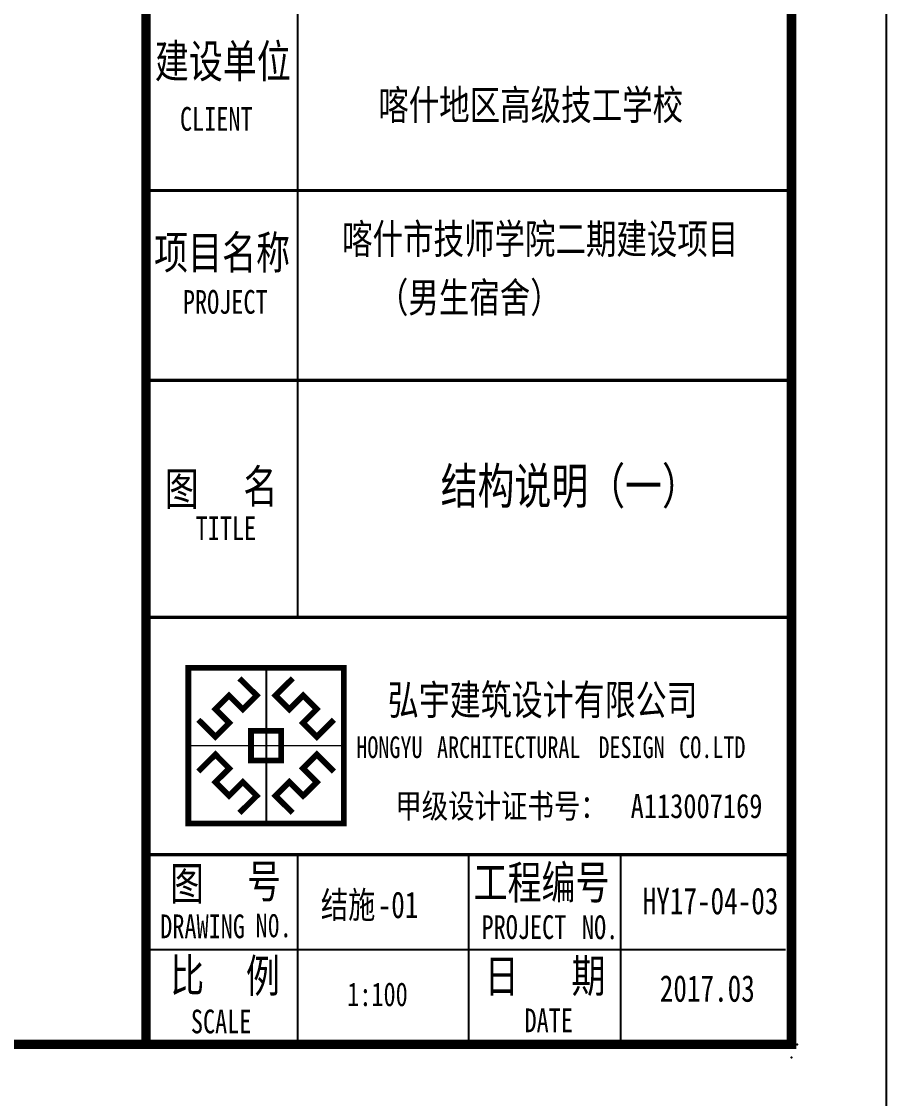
# Model space of a CAD drawing. Header units: millimetres. Extents: x 539196 to 807275, y 431843 to 1156631.
# Drawn here: x 614357 to 627244, y 1097840 to 1113894 of the extents above; entities that cross this region are included whole.
import ezdxf

# ---------------------------------------------------------------- set-up
doc = ezdxf.new("R2010")
doc.units = ezdxf.units.MM
doc.header["$MEASUREMENT"] = 0
doc.layers.add('PUB_TITLE', color=4, linetype='Continuous')
doc.layers.add('TK', color=9, linetype='Continuous')
doc.styles.add('-宋体', font='', dxfattribs={"width": 0.8})
doc.styles.add('_TEL_DIM', font='simhei.ttf', dxfattribs={"width": 0.8, "height": 3.5})
doc.styles.get('-宋体').set_extended_font_data('SimSun')

# ---------------------------------------------------------------- blocks, each defined once
blk = doc.blocks.new('logo')
at = {"color": 6}
blk.add_line((1004, 2011), (1004, 0), dxfattribs=at)
at = {"color": 6, "const_width": 74.6}
for points in [[(0, 2011), (2008, 2011), (2008, 0), (0, 0)], [(809, 1198), (1199, 1198), (1199, 813), (809, 813)]]:
    blk.add_lwpolyline(points, close=True, dxfattribs=at)
at = {"color": 6}
blk.add_lwpolyline([(0, 2011), (2008, 2011), (2008, 0), (0, 0)], close=True, dxfattribs=at)
for points, const_width in [([(1004, 2011), (1004, 0)], 15.2), ([(660, 1874), (883, 1654), (704, 1475), (526, 1653), (350, 1477), (528, 1299), (350, 1120), (129, 1340)], 74.6), ([(1348, 1874), (1125, 1654), (1304, 1475), (1482, 1653), (1658, 1477), (1480, 1299), (1659, 1120), (1879, 1340)], 74.6), ([(0, 1006), (2008, 1006)], 15.2), ([(660, 137), (883, 357), (704, 536), (526, 358), (350, 534), (528, 712), (350, 891), (129, 671)], 74.6), ([(1348, 137), (1125, 357), (1304, 536), (1482, 358), (1658, 534), (1480, 712), (1659, 891), (1879, 671)], 74.6)]:
    blk.add_lwpolyline(points, dxfattribs=dict(at, const_width=const_width))
blk = doc.blocks.new('图签11')
for p, q in [((3661956, -366171), (3661956, -326171)), ((3663556, -361670), (3663556, -355170)), ((3661956, -359170), (3661956, -357170)), ((3661956, -364170), (3661956, -361670)), ((3661956, -361670), (3668756, -361670)), ((3661956, -365170), (3661956, -364170)), ((3661956, -364170), (3668756, -364170)), ((3661956, -364170), (3668691, -364170)), ((3663556, -366171), (3663556, -364170)), ((3665356, -366171), (3665356, -364170)), ((3666956, -366171), (3666956, -364170)), ((3661956, -366170), (3661956, -365170)), ((3661956, -365170), (3668691, -365170)), ((3661956, -365170), (3662956, -365170)), ((3662956, -365170), (3663156, -365170)), ((3663156, -365170), (3663356, -365170)), ((3668756, -366171), (3661956, -366171)), ((3661956, -366171), (3663656, -366171)), ((3668756, -366170), (3662804, -366170))]:
    blk.add_line(p, q)
at = {"const_width": 34}
for points in [[(3661956, -357170), (3668756, -357170)], [(3661956, -359170), (3668756, -359170)], [(3661956, -361670), (3668756, -361670)], [(3661956, -364170), (3668756, -364170)]]:
    blk.add_lwpolyline(points, dxfattribs=at)
for p in [(3668756, -366170), (3668756, -366170), (3668817, -366171), (3668756, -366310)]:
    blk.add_point(p)
at = {"layer": 'PUB_TITLE', "const_width": 100}
blk.add_lwpolyline([(3661956, -326171), (3668756, -326171), (3668756, -366170), (3661956, -366170)], close=True, dxfattribs=at)
at = {"color": 5, "xscale": 0.8162497761659324, "yscale": 0.8162497763405554, "zscale": 0.8162497763059946}
blk.add_blockref('logo', (3662401, -363842), dxfattribs=at)
at = {"style": '-宋体', "width": 0.75}
for s, height, p in [('建设单位', 350, (3662049, -355982)), ('CLIENT', 250, (3662313, -356540)), ('项目名称', 350, (3662041, -357998)), ('PROJECT', 250, (3662344, -358469)), ('名', 350, (3662981, -360463)), ('图', 350, (3662152, -360488)), ('TITLE', 250, (3662478, -360855)), ('号', 350, (3663020, -364626)), ('工程编号', 350, (3665406, -364638)), ('图', 350, (3662208, -364650)), ('DRAWING', 250, (3662105, -365051)), ('N0.', 250, (3663109, -365041)), ('PROJECT', 250, (3665490, -365059)), ('NO.', 250, (3666548, -365061)), ('比', 350, (3662210, -365616)), ('例', 350, (3663008, -365622)), ('日', 350, (3665523, -365625)), ('期', 350, (3666438, -365622)), ('2017.03', 280.3, (3667368, -365721)), ('1:100', 250, (3664075, -365767)), ('SCALE', 250, (3662428, -366054)), ('DATE', 250, (3665943, -366042))]:
    blk.add_text(s, height=height, dxfattribs=at).set_placement(p)
at = {"color": 1, "style": '-宋体', "width": 0.75}
for s, height, p in [('喀什地区高级技工学校', 313.9, (3664402, -356425)), ('喀什市技师学院二期建设项目', 313.91, (3664021, -357837)), ('（男生宿舍）', 313.9, (3664398, -358454)), ('HY17-04-03', 280.3, (3667188, -364799))]:
    blk.add_text(s, height=height, dxfattribs=at).set_placement(p)
at = {"layer": 'TK', "color": 9}
for s, height, style, width, p in [('弘宇建筑设计有限公司', 319, '-宋体', 0.75, (3664503, -362698)), ('HONGYU', 227.8, '-宋体', 0.75, (3664171, -363152, 0)), ('ARCHITECTURAL', 227.85, '-宋体', 0.75, (3665021, -363152, 0)), ('DESIGN', 227.8, '-宋体', 0.75, (3666722, -363152, 0)), ('CO.LTD', 227.8, '-宋体', 0.75, (3667573, -363152, 0)), ('甲级设计证书号：', 255.1, '_TEL_DIM', 0.8, (3664582, -363785)), ('A113007169', 255.1, '_TEL_DIM', 0.8, (3667061, -363785))]:
    blk.add_text(s, height=height, dxfattribs=dict(at, style=style, width=width)).set_placement(p)

msp = doc.modelspace()

# ---------------------------------------------------------------- linework, layer by layer
for p, q in [((625829.7, 1098645.7), (616212.5, 1098645.7)), ((616212.5, 1098645.7), (618616.8, 1098645.7)), ((625829.7, 1098646.3), (617412.1, 1098646.3))]:
    msp.add_line(p, q)
msp.add_point((625829.7, 1098646.3))
at = {"layer": 'PUB_TITLE', "color": 1}
msp.add_lwpolyline([(543235.4, 1097231.5), (627244, 1097231.5), (627244, 1156631.5), (543235.4, 1156631.5)], close=True, dxfattribs=at)
at = {"layer": 'PUB_TITLE', "color": 1, "const_width": 141.4}
msp.add_lwpolyline([(546771.1, 1098645.7), (625829.7, 1098645.7), (625829.7, 1155217.2), (546771.1, 1155217.2)], close=True, dxfattribs=at)

# ---------------------------------------------------------------- block references
at = {"xscale": 1.41428571427241, "yscale": 1.41428571427241, "zscale": 1.414285714285714}
msp.add_blockref('图签11', (-4562839.4, 1616515.2), dxfattribs=at)

# ---------------------------------------------------------------- texts
at = {"style": '-宋体', "width": 0.75}
for s, height, p in [('结构说明（一）', 537.07, (620602.8, 1106703.2)), ('结施', 396.39, (618817.5, 1100528.1)), ('-01', 396.39, (619663.1, 1100528.1))]:
    msp.add_text(s, height=height, dxfattribs=at).set_placement(p)

doc.saveas('drawing.dxf')
